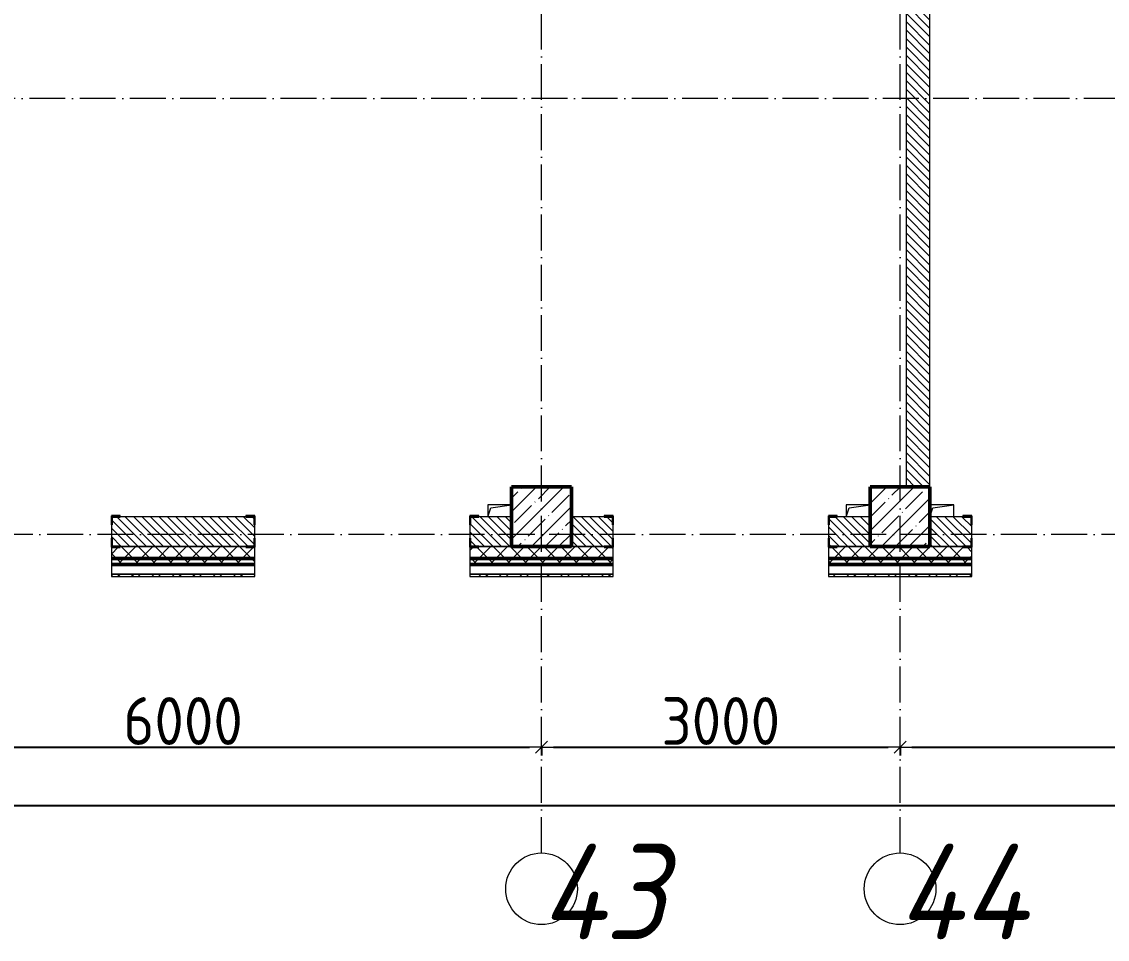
# Model space of a CAD drawing. Header units: millimetres. Extents: x -401725 to 250493, y 305116 to 802890.
# Drawn here: x 197679 to 206763, y 453811 to 461489 of the extents above; entities that cross this region are included whole.
import ezdxf

# ---------------------------------------------------------------- set-up
doc = ezdxf.new("R2010")
doc.units = ezdxf.units.MM
doc.linetypes.add('50_200_ШТРИХ_1Т_ш5_п1_п1_', pattern=[700, 500, -100, 0, -100])
for name, color, linetype, lineweight in [('A-____-____-DIMS', 7, 'Continuous', 9), ('A-GENM-____-MCUT', 7, 'Continuous', 25), ('A-GENM-____-OTLN', 7, 'Continuous', 9), ('A-GENM-____-OTLN-1', 7, 'Continuous', 25), ('A-WALL-____-MCUT-2', 7, 'Continuous', 50), ('A-WALL-____-MCUT-3', 7, 'Continuous', 9), ('A-WALL-____-PATT-1', 7, 'Continuous', 9), ('A-WALL-FNSH-MCUT-1', 7, 'Continuous', 9), ('S-COLS-____-MCUT', 7, 'Continuous', 50), ('S-COLS-____-OTLN', 7, 'Continuous', 9), ('S-GRID-____-IDEN', 7, 'Continuous', 9), ('S-GRID-____-OTLN-1', 7, '50_200_ШТРИХ_1Т_ш5_п1_п1_', 9)]:
    doc.layers.add(name, color=color, linetype=linetype, lineweight=lineweight)
doc.styles.add('ISOCPEUR_I', font='isocpeui.ttf', dxfattribs={"width": 0.9, "height": 2.5})
doc.styles.add('СПДС', font='isocpeur.ttf', dxfattribs={"width": 0.9})
doc.dimstyles.new('Размера А3', dxfattribs={"dimtxt": 200, "dimasz": 100, "dimexe": 70, "dimexo": 100, "dimgap": 20, "dimtad": 1, "dimdec": 0, "dimrnd": 10, "dimzin": 0, "dimdsep": 46, "dimtxsty": 'СПДС', "dimblk": 'ARROWHEAD_6', "dimcen": 1, "dimclrd": 256, "dimclre": 256, "dimclrt": 256, "dimazin": 0, "dimtfac": 1, "dimtdec": 0, "dimtmove": 2, "dimatfit": 3, "dimfxl": 1, "dimtolj": 1, "dimtzin": 0, "dimarcsym": 0})
pattern_1 = [(135, (142429.057, 459015.94), (-35.35534, -35.35534), [])]
pattern_2 = [(45, (142429.06, 459015.94), (-70.71068, 70.71068), []), (135, (142429.06, 459015.94), (-70.71068, -70.71068), [])]

# ---------------------------------------------------------------- blocks, each defined once
blk = doc.blocks.new('BSC_Колонна _Прямоугольная - 500х500-V57-АР1_План отверстий 3 этажа в осях 1-64_А-ГГ')
at = {"layer": 'S-COLS-____-OTLN'}
h = blk.add_hatch(dxfattribs=at)
h.set_pattern_fill('FP_94', color=256, style=0, pattern_type=2)
h.set_pattern_definition([(45, (-59600, 1668.96), (-114.04925, 114.04925), []), (45, (-59485.95, 1668.96), (-114.04925, 114.04925), [201.613, -40.323, 3.353, -36.97])])
h.paths.add_polyline_path([(-250, -250), (250, -250), (250, 250), (-250, 250)], flags=0)
at = {"layer": 'S-COLS-____-MCUT'}
for p, q in [((250, 250), (-250, 250)), ((-250, 250), (-250, -250)), ((250, -250), (250, 250)), ((-250, -250), (250, -250))]:
    blk.add_line(p, q, dxfattribs=at)
blk = doc.blocks.new('BSC_Колонна _Прямоугольная - 500х500-V110-АР1_План отверстий 3 этажа в осях 1-64_А-ГГ')
at = {"layer": 'S-COLS-____-OTLN'}
h = blk.add_hatch(dxfattribs=at)
h.set_pattern_fill('FP_133', color=256, style=0, pattern_type=2)
h.set_pattern_definition([(45, (-62600, 1668.96), (-114.04925, 114.04925), []), (45, (-62485.95, 1668.96), (-114.04925, 114.04925), [201.613, -40.323, 3.353, -36.97])])
h.paths.add_polyline_path([(-250, -250), (250, -250), (250, 250), (-250, 250), (-250, -177.1)], flags=0)
at = {"layer": 'S-COLS-____-MCUT'}
for p, q in [((250, 250), (-250, 250)), ((-250, 250), (-250, -250)), ((250, -250), (250, 250)), ((-250, -250), (250, -250))]:
    blk.add_line(p, q, dxfattribs=at)
blk = doc.blocks.new('Фахверк_СКБ_Уголок - 250_2700-27497298-АР1_План отверстий 3 этажа в осях 1-64_А-ГГ')
at = {"layer": 'A-GENM-____-MCUT'}
for p, q in [((200, 181), (125, 181)), ((125, 181), (125, 106)), ((125, 106), (131, 106)), ((131, 106), (131, 175)), ((131, 175), (200, 175)), ((200, 175), (200, 181)), ((131, -6), (125, -6)), ((125, -6), (125, -81)), ((125, -81), (200, -81)), ((131, -75), (131, -6)), ((200, -75), (131, -75)), ((200, -81), (200, -75))]:
    blk.add_line(p, q, dxfattribs=at)
blk = doc.blocks.new('AR_Отверстие прямоугольное _в плите_ - AR_Отверстие прямоугольное _в плите_-V177-АР1_План отверстий 3 этажа в осях 1-64_А-ГГ')
at = {"layer": 'A-GENM-____-OTLN'}
for p, q in [((100, 50), (-100, 50)), ((-100, 50), (-100, -50)), ((-100, -50), (-75, 25)), ((-75, 25), (100, 50))]:
    blk.add_line(p, q, dxfattribs=at)
blk = doc.blocks.new('AR_Отверстие прямоугольное _в плите_ - AR_Отверстие прямоугольное _в плите_-30510712-АР1_План отверстий 3 этажа в осях 1-64_А-ГГ')
at = {"layer": 'A-GENM-____-OTLN'}
for p, q in [((100, 50), (-100, 50)), ((-100, -50), (-75, 25)), ((-75, 25), (100, 50)), ((100, -50), (100, 50))]:
    blk.add_line(p, q, dxfattribs=at)
blk = doc.blocks.new('Ось сетки - Круг_Ø6_00__ISO-2_5_0_9K_-25732049-АР1_План отверстий 3 этажа в осях 1-64_А-ГГ')
at = {"layer": 'S-GRID-____-IDEN'}
blk.add_circle((0, 0), 3, dxfattribs=at)
blk = doc.blocks.new('ARROWHEAD_6')
at = {"color": 0, "linetype": 'Continuous'}
for p, q in [((0, 0), (-1, 0)), ((-0.5, -0.5), (0.5, 0.5))]:
    blk.add_line(p, q, dxfattribs=at)
blk = doc.blocks.new('*D2530')
at = {"layer": 'A-____-____-DIMS', "lineweight": -2, "transparency": 16777216}
for p, q in [((196029.1, 455423.5), (196029.1, 455347.4)), ((196129.1, 455417.4), (201929.1, 455417.4)), ((202029.1, 455423.5), (202029.1, 455347.4))]:
    blk.add_line(p, q, dxfattribs=at)
at = {"layer": 'Defpoints', "color": 0, "transparency": 16777216}
for p in [(196029.1, 455523.5), (202029.1, 455523.5), (202029.1, 455417.4)]:
    blk.add_point(p, dxfattribs=at)
at = {"layer": 'A-____-____-DIMS', "lineweight": -2, "transparency": 16777216, "xscale": 100, "yscale": 100, "zscale": 100, "rotation": 180}
blk.add_blockref('ARROWHEAD_6', (196029.1, 455417.4), dxfattribs=at)
at = {"layer": 'A-____-____-DIMS', "lineweight": -2, "transparency": 16777216, "xscale": 100, "yscale": 100, "zscale": 100}
blk.add_blockref('ARROWHEAD_6', (202029.1, 455417.4), dxfattribs=at)
at = {"layer": 'A-____-____-DIMS', "transparency": 16777216, "insert": (199029.1, 455637.4), "char_height": 400, "attachment_point": 5, "style": 'СПДС'}
blk.add_mtext('\\A1;6000', dxfattribs=at)
blk = doc.blocks.new('*D2531')
at = {"layer": 'A-____-____-DIMS', "lineweight": -2, "transparency": 16777216}
for p, q in [((202029.1, 455423.5), (202029.1, 455347.4)), ((202129.1, 455417.4), (204929.1, 455417.4)), ((205029.1, 455423.5), (205029.1, 455347.4))]:
    blk.add_line(p, q, dxfattribs=at)
at = {"layer": 'Defpoints', "color": 0, "transparency": 16777216}
for p in [(202029.1, 455523.5), (205029.1, 455523.5), (205029.1, 455417.4)]:
    blk.add_point(p, dxfattribs=at)
at = {"layer": 'A-____-____-DIMS', "lineweight": -2, "transparency": 16777216, "xscale": 100, "yscale": 100, "zscale": 100, "rotation": 180}
blk.add_blockref('ARROWHEAD_6', (202029.1, 455417.4), dxfattribs=at)
at = {"layer": 'A-____-____-DIMS', "lineweight": -2, "transparency": 16777216, "xscale": 100, "yscale": 100, "zscale": 100}
blk.add_blockref('ARROWHEAD_6', (205029.1, 455417.4), dxfattribs=at)
at = {"layer": 'A-____-____-DIMS', "transparency": 16777216, "insert": (203529.1, 455637.4), "char_height": 400, "attachment_point": 5, "style": 'СПДС'}
blk.add_mtext('\\A1;3000', dxfattribs=at)
blk = doc.blocks.new('*D2532')
at = {"layer": 'A-____-____-DIMS', "lineweight": -2, "transparency": 16777216}
for p, q in [((205029.1, 455423.5), (205029.1, 455347.4)), ((205129.1, 455417.4), (210929.1, 455417.4)), ((211029.1, 455423.5), (211029.1, 455347.4))]:
    blk.add_line(p, q, dxfattribs=at)
at = {"layer": 'Defpoints', "color": 0, "transparency": 16777216}
for p in [(205029.1, 455523.5), (211029.1, 455523.5), (211029.1, 455417.4)]:
    blk.add_point(p, dxfattribs=at)
at = {"layer": 'A-____-____-DIMS', "lineweight": -2, "transparency": 16777216, "xscale": 100, "yscale": 100, "zscale": 100, "rotation": 180}
blk.add_blockref('ARROWHEAD_6', (205029.1, 455417.4), dxfattribs=at)
at = {"layer": 'A-____-____-DIMS', "lineweight": -2, "transparency": 16777216, "xscale": 100, "yscale": 100, "zscale": 100}
blk.add_blockref('ARROWHEAD_6', (211029.1, 455417.4), dxfattribs=at)
at = {"layer": 'A-____-____-DIMS', "transparency": 16777216, "insert": (208029.1, 455637.4), "char_height": 400, "attachment_point": 5, "style": 'СПДС'}
blk.add_mtext('\\A1;6000', dxfattribs=at)
blk = doc.blocks.new('*D2543')
at = {"layer": 'A-____-____-DIMS', "lineweight": -2, "transparency": 16777216}
for p, q in [((140079.1, 454935.3), (140079.1, 454859.2)), ((140179.1, 454929.2), (243479.1, 454929.2)), ((243579.1, 454935.3), (243579.1, 454859.2))]:
    blk.add_line(p, q, dxfattribs=at)
at = {"layer": 'Defpoints', "color": 0, "transparency": 16777216}
for p in [(140079.1, 455035.3), (243579.1, 455035.3), (243579.1, 454929.2)]:
    blk.add_point(p, dxfattribs=at)
at = {"layer": 'A-____-____-DIMS', "lineweight": -2, "transparency": 16777216, "xscale": 100, "yscale": 100, "zscale": 100, "rotation": 180}
blk.add_blockref('ARROWHEAD_6', (140079.1, 454929.2), dxfattribs=at)
at = {"layer": 'A-____-____-DIMS', "lineweight": -2, "transparency": 16777216, "xscale": 100, "yscale": 100, "zscale": 100}
blk.add_blockref('ARROWHEAD_6', (243579.1, 454929.2), dxfattribs=at)
at = {"layer": 'A-____-____-DIMS', "transparency": 16777216, "insert": (191829.1, 455149.2), "char_height": 400, "attachment_point": 5, "style": 'СПДС'}
blk.add_mtext('\\A1;103500', dxfattribs=at)

msp = doc.modelspace()

# ---------------------------------------------------------------- hatches: boundary and pattern name
at = {"layer": 'A-WALL-____-PATT-1'}
h = msp.add_hatch(dxfattribs=at)
h.set_pattern_fill('FP_6', color=256, style=0, pattern_type=2)
h.set_pattern_definition(pattern_1)
h.paths.add_polyline_path([(205279.0567, 457596.983), (205279.0567, 464596.983), (205079.0567, 464596.983), (205079.0567, 457596.983), (205160.362, 457596.983)], flags=0)
h = msp.add_hatch(dxfattribs=at)
h.set_pattern_fill('FP_6', color=256, style=0, pattern_type=2)
h.set_pattern_definition(pattern_1)
h.paths.add_polyline_path([(201435.0567, 457096.983), (201779.0567, 457096.983), (201779.0567, 457346.983), (201435.0567, 457346.983), (201435.0567, 457277.983), (201429.0567, 457277.983), (201429.0567, 457165.983), (201435.0567, 457165.983), (201435.0567, 457101.2687)], flags=0)
h.paths.add_polyline_path([(199554.0567, 457096.983), (199623.0567, 457096.983), (199623.0567, 457165.983), (199629.0567, 457165.983), (199629.0567, 457277.983), (199623.0567, 457277.983), (199623.0567, 457346.983), (198435.0567, 457346.983), (198435.0567, 457277.983), (198429.0567, 457277.983), (198429.0567, 457165.983), (198435.0567, 457165.983), (198435.0567, 457096.983), (198974.237, 457096.983)], flags=0)
h.paths.add_polyline_path([(196554.0567, 457096.983), (196623.0567, 457096.983), (196623.0567, 457165.983), (196629.0567, 457165.983), (196629.0567, 457277.983), (196623.0567, 457277.983), (196623.0567, 457346.983), (196279.0567, 457346.983), (196279.0567, 457096.983), (196323.0406, 457096.983)], flags=0)
h = msp.add_hatch(dxfattribs=at)
h.set_pattern_fill('FP_6', color=256, style=0, pattern_type=2)
h.set_pattern_definition(pattern_1)
h.paths.add_polyline_path([(204779.0567, 457096.983), (204779.0567, 457346.983), (204435.0567, 457346.983), (204435.0567, 457277.983), (204429.0567, 457277.983), (204429.0567, 457165.983), (204435.0567, 457165.983), (204435.0567, 457096.983), (204504.0567, 457096.983)], flags=0)
h.paths.add_polyline_path([(202509.1656, 457096.983), (202623.0567, 457096.983), (202623.0567, 457165.983), (202629.0567, 457165.983), (202629.0567, 457277.983), (202623.0567, 457277.983), (202623.0567, 457346.983), (202279.0567, 457346.983), (202279.0567, 457096.983)], flags=0)
h = msp.add_hatch(dxfattribs=at)
h.set_pattern_fill('FP_6', color=256, style=0, pattern_type=2)
h.set_pattern_definition(pattern_1)
h.paths.add_polyline_path([(210462.7549, 457096.983), (210779.0567, 457096.983), (210779.0567, 457346.983), (210435.0567, 457346.983), (210435.0567, 457277.983), (210429.0567, 457277.983), (210429.0567, 457165.983), (210435.0567, 457165.983), (210435.0567, 457096.983)], flags=0)
h.paths.add_polyline_path([(208629.0567, 457096.983), (208629.0567, 457346.983), (207435.0567, 457346.983), (207435.0567, 457277.983), (207429.0567, 457277.983), (207429.0567, 457165.983), (207435.0567, 457165.983), (207435.0567, 457096.983), (207685.0567, 457096.983)], flags=0)
h.paths.add_polyline_path([(205554.0567, 457096.983), (205623.0567, 457096.983), (205623.0567, 457165.983), (205629.0567, 457165.983), (205629.0567, 457277.983), (205623.0567, 457277.983), (205623.0567, 457346.983), (205279.0567, 457346.983), (205279.0567, 457096.983)], flags=0)
h = msp.add_hatch(dxfattribs=at)
h.set_pattern_fill('FP_1', color=256, style=0, pattern_type=2)
h.set_pattern_definition(pattern_2)
h.paths.add_polyline_path([(243179.0567, 456996.983), (243679.0567, 456996.983), (243679.0567, 457096.983), (234654.0567, 457096.983), (234654.0567, 457090.983), (234579.0567, 457090.983), (234579.0567, 456996.983), (243160.8442, 456996.983)], flags=0)
h.paths.add_polyline_path([(231672.3263, 456996.983), (232779.0567, 456996.983), (232779.0567, 457090.983), (232704.0567, 457090.983), (232704.0567, 457096.983), (224829.0567, 457096.983), (224829.0567, 456996.983), (231429.0567, 456996.983)], flags=0)
h.paths.add_polyline_path([(223829.0567, 456996.983), (223829.0567, 457096.983), (222704.0567, 457096.983), (222704.0567, 457090.983), (222629.0567, 457090.983), (222629.0567, 456996.983), (223718.737, 456996.983)], flags=0)
h.paths.add_polyline_path([(220829.0567, 456996.983), (220829.0567, 457090.983), (220754.0567, 457090.983), (220754.0567, 457096.983), (219704.0567, 457096.983), (219704.0567, 457090.983), (219629.0567, 457090.983), (219629.0567, 456996.983), (220183.8085, 456996.983)], flags=0)
h.paths.add_polyline_path([(217829.0567, 456996.983), (217829.0567, 457096.983), (216704.0567, 457096.983), (216704.0567, 457090.983), (216629.0567, 457090.983), (216629.0567, 456996.983), (216704.0567, 456996.983)], flags=0)
h.paths.add_polyline_path([(213429.0567, 456996.983), (214829.0567, 456996.983), (214829.0567, 457096.983), (213504.0567, 457096.983), (213504.0567, 457090.983), (213429.0567, 457090.983)], flags=0)
h.paths.add_polyline_path([(211346.487, 456996.983), (211629.0567, 456996.983), (211629.0567, 457090.983), (211554.0567, 457090.983), (211554.0567, 457096.983), (210504.0567, 457096.983), (210504.0567, 457090.983), (210429.0567, 457090.983), (210429.0567, 456996.983), (210462.7549, 456996.983)], flags=0)
h.paths.add_polyline_path([(208629.0567, 456996.983), (208629.0567, 457096.983), (207504.0567, 457096.983), (207504.0567, 457090.983), (207429.0567, 457090.983), (207429.0567, 456996.983), (207504.0567, 456996.983)], flags=0)
h.paths.add_polyline_path([(205279.0567, 456996.983), (205629.0567, 456996.983), (205629.0567, 457090.983), (205554.0567, 457090.983), (205554.0567, 457096.983), (204504.0567, 457096.983), (204504.0567, 457090.983), (204429.0567, 457090.983), (204429.0567, 456996.983), (205160.362, 456996.983)], flags=0)
h.paths.add_polyline_path([(202629.0567, 456996.983), (202629.0567, 457090.983), (202554.0567, 457090.983), (202554.0567, 457096.983), (201504.0567, 457096.983), (201504.0567, 457090.983), (201429.0567, 457090.983), (201429.0567, 456996.983), (202509.1656, 456996.983)], flags=0)
h.paths.add_polyline_path([(199629.0567, 456996.983), (199629.0567, 457090.983), (199554.0567, 457090.983), (199554.0567, 457096.983), (198504.0567, 457096.983), (198504.0567, 457090.983), (198429.0567, 457090.983), (198429.0567, 456996.983), (198974.237, 456996.983)], flags=0)
h.paths.add_polyline_path([(195439.3085, 456996.983), (196629.0567, 456996.983), (196629.0567, 457090.983), (196554.0567, 457090.983), (196554.0567, 457096.983), (195504.0567, 457096.983), (195504.0567, 457090.983), (195429.0567, 457090.983), (195429.0567, 456996.983), (195435.0567, 456996.983)], flags=0)
h.paths.add_polyline_path([(192429.0567, 456996.983), (193629.0567, 456996.983), (193629.0567, 457090.983), (193554.0567, 457090.983), (193554.0567, 457096.983), (192504.0567, 457096.983), (192504.0567, 457090.983), (192429.0567, 457090.983)], flags=0)
h.paths.add_polyline_path([(187485.7192, 456996.983), (187629.0567, 456996.983), (187629.0567, 457090.983), (187554.0567, 457090.983), (187554.0567, 457096.983), (186504.0567, 457096.983), (186504.0567, 457090.983), (186429.0567, 457090.983), (186429.0567, 456996.983), (187279.0567, 456996.983)], flags=0)
h.paths.add_polyline_path([(184629.0567, 456996.983), (184629.0567, 457090.983), (184554.0567, 457090.983), (184554.0567, 457096.983), (183504.0567, 457096.983), (183504.0567, 457090.983), (183429.0567, 457090.983), (183429.0567, 456996.983), (184623.0567, 456996.983)], flags=0)
h.paths.add_polyline_path([(181299.5942, 456996.983), (181629.0567, 456996.983), (181629.0567, 457090.983), (181554.0567, 457091.6258), (181554.0567, 457096.983), (180229.0567, 457096.983), (180229.0567, 456996.983)], flags=0)
h.paths.add_polyline_path([(177764.6656, 456996.983), (178429.0567, 456996.983), (178429.0567, 457090.983), (178354.0567, 457090.983), (178354.0567, 457096.983), (177229.0567, 457096.983), (177229.0567, 456996.983)], flags=0)
h.paths.add_polyline_path([(175429.0567, 456996.983), (175429.0567, 457090.983), (175354.0567, 457090.983), (175354.0567, 457096.983), (174304.0567, 457096.983), (174304.0567, 457090.983), (174229.0567, 457090.983), (174229.737, 456996.983), (175423.0567, 456996.983)], flags=0)
h.paths.add_polyline_path([(172429.0567, 456996.983), (172429.0567, 457090.983), (172354.0567, 457090.983), (172354.0567, 457096.983), (171229.0567, 457096.983), (171229.0567, 456996.983), (171578.5406, 456996.983)], flags=0)
h.paths.add_polyline_path([(169429.0567, 456996.983), (169429.0567, 457090.983), (169354.0567, 457090.983), (169354.0567, 457096.983), (168229.0567, 457096.983), (168229.0567, 456996.983), (168927.3441, 456996.983)], flags=0)
h.paths.add_polyline_path([(166429.0567, 456996.983), (166429.0567, 457090.983), (166354.0567, 457090.983), (166354.0567, 457096.983), (165304.0567, 457096.983), (165304.0567, 457090.983), (165229.0567, 457090.983), (165229.0567, 456996.983), (165392.4156, 456996.983)], flags=0)
h.paths.add_polyline_path([(156555.0941, 456996.983), (157429.0567, 456996.983), (157429.0567, 457090.983), (157354.0567, 457090.983), (157354.0567, 457096.983), (156304.0567, 457096.983), (156304.0567, 457090.983), (156229.0567, 457090.983), (156229.0567, 456996.983)], flags=0)
h.paths.add_polyline_path([(154787.6298, 456996.983), (155229.0567, 456996.983), (155229.0567, 457090.983), (155154.0567, 457090.983), (155154.0567, 457096.983), (149904.0567, 457096.983), (149904.0567, 457090.983), (149829.0567, 457090.983), (149829.0567, 456996.983), (153329.0567, 456996.983)], flags=0)
h.paths.add_polyline_path([(147717.7727, 456996.983), (148829.0567, 456996.983), (148829.0567, 457090.983), (148754.0567, 457090.983), (148754.0567, 457096.983), (139979.0567, 457096.983), (139979.0567, 456996.983), (145950.3084, 456996.983)], flags=0)
h = msp.add_hatch(dxfattribs=at)
h.set_pattern_fill('FP_1', color=256, style=0, pattern_type=2)
h.set_pattern_definition(pattern_2)
h.paths.add_polyline_path([(243679.0567, 456946.983), (243779.0567, 456946.983), (243779.0567, 456996.983), (234579.0567, 456996.983), (234579.0567, 456946.983), (243160.8442, 456946.983)], flags=0)
h.paths.add_polyline_path([(231672.3263, 456946.983), (232779.0567, 456946.983), (232779.0567, 456996.983), (224829.0567, 456996.983), (224829.0567, 456946.983), (230788.5942, 456946.983)], flags=0)
h.paths.add_polyline_path([(223718.737, 456946.983), (223829.0567, 456946.983), (223829.0567, 456996.983), (222629.0567, 456996.983), (222629.0567, 456946.983), (222835.0049, 456946.983)], flags=0)
h.paths.add_polyline_path([(219629.0567, 456946.983), (220829.0567, 456946.983), (220829.0567, 456996.983), (219629.0567, 456996.983)], flags=0)
h.paths.add_polyline_path([(216648.8799, 456946.983), (217829.0567, 456946.983), (217829.0567, 456996.983), (216629.0567, 456996.983), (216629.0567, 456946.983)], flags=0)
h.paths.add_polyline_path([(214829.0567, 456946.983), (214829.0567, 456996.983), (213429.0567, 456996.983), (213429.0567, 456946.983), (213997.6835, 456946.983)], flags=0)
h.paths.add_polyline_path([(211629.0567, 456946.983), (211629.0567, 456996.983), (210429.0567, 456996.983), (210429.0567, 456946.983), (211346.487, 456946.983)], flags=0)
h.paths.add_polyline_path([(208629.0567, 456946.983), (208629.0567, 456996.983), (207429.0567, 456996.983), (207429.0567, 456946.983)], flags=0)
h.paths.add_polyline_path([(205629.0567, 456946.983), (205629.0567, 456996.983), (204429.0567, 456996.983), (204429.0567, 456946.983), (205160.362, 456946.983)], flags=0)
h.paths.add_polyline_path([(201429.0567, 456946.983), (202629.0567, 456946.983), (202629.0567, 456996.983), (201429.0567, 456996.983)], flags=0)
h.paths.add_polyline_path([(198429.0567, 456946.983), (199629.0567, 456946.983), (199629.0567, 456996.983), (198429.0567, 456996.983)], flags=0)
h.paths.add_polyline_path([(195439.3085, 456946.983), (196629.0567, 456946.983), (196629.0567, 456996.983), (195429.0567, 456996.983), (195429.0567, 456946.983)], flags=0)
h.paths.add_polyline_path([(193629.0567, 456946.983), (193629.0567, 456996.983), (192429.0567, 456996.983), (192429.0567, 456946.983), (192788.112, 456946.983)], flags=0)
h.paths.add_polyline_path([(187485.7192, 456946.983), (187629.0567, 456946.983), (187629.0567, 456996.983), (186429.0567, 456996.983), (186429.0567, 456946.983), (186601.987, 456946.983)], flags=0)
h.paths.add_polyline_path([(184629.0567, 456946.983), (184629.0567, 456996.983), (183429.0567, 456996.983), (183429.0567, 456946.983), (183950.7906, 456946.983)], flags=0)
h.paths.add_polyline_path([(181299.5942, 456946.983), (181629.0567, 456946.983), (181629.0567, 456996.983), (180229.0567, 456996.983), (180229.0567, 456946.983)], flags=0)
h.paths.add_polyline_path([(178429.0567, 456946.983), (178429.0567, 456996.983), (177229.0567, 456996.983), (177229.0567, 456946.983), (177764.6656, 456946.983)], flags=0)
h.paths.add_polyline_path([(175429.0567, 456946.983), (175429.0567, 456996.983), (174229.0567, 456996.983), (174229.737, 456946.983)], flags=0)
h.paths.add_polyline_path([(172429.0567, 456946.983), (172429.0567, 456996.983), (171229.0567, 456996.983), (171229.0567, 456946.983), (171578.5406, 456946.983)], flags=0)
h.paths.add_polyline_path([(169429.0567, 456946.983), (169429.0567, 456996.983), (168229.0567, 456996.983), (168229.0567, 456946.983), (168927.3441, 456946.983)], flags=0)
h.paths.add_polyline_path([(165392.4156, 456946.983), (166429.0567, 456946.983), (166429.0567, 456996.983), (165229.0567, 456996.983), (165229.0567, 456946.983)], flags=0)
h.paths.add_polyline_path([(156229.0567, 456946.983), (157429.0567, 456946.983), (157429.0567, 456996.983), (156229.0567, 456996.983)], flags=0)
h.paths.add_polyline_path([(155229.0567, 456946.983), (155229.0567, 456996.983), (149829.0567, 456996.983), (149829.0567, 456946.983), (154787.6298, 456946.983)], flags=0)
h.paths.add_polyline_path([(148601.5048, 456946.983), (148829.0567, 456946.983), (148829.0567, 456996.983), (139879.0567, 456996.983), (139879.0567, 456946.983), (147717.7727, 456946.983)], flags=0)
h = msp.add_hatch(dxfattribs=at)
h.set_pattern_fill('FP_3', color=256, style=0, pattern_type=2)
h.set_pattern_definition([(45, (142429.06, 459015.94), (-85.53659, 85.53659), []), (45, (142486.08, 459015.94), (-85.53659, 85.53659), [])])
h.paths.add_polyline_path([(213997.6835, 456846.983), (214294.0567, 456846.983), (214294.0567, 456866.983), (213430.0567, 456866.983), (213430.0567, 456846.983)], flags=0)
h.paths.add_polyline_path([(211629.0567, 456846.983), (211629.0567, 456866.983), (210429.0567, 456866.983), (210429.0567, 456846.983), (211346.487, 456846.983)], flags=0)
h.paths.add_polyline_path([(208629.0567, 456846.983), (208629.0567, 456866.983), (207429.0567, 456866.983), (207429.0567, 456846.983)], flags=0)
h.paths.add_polyline_path([(205160.362, 456846.983), (205629.0567, 456846.983), (205629.0567, 456866.983), (204430.0567, 456866.983), (204430.0567, 456846.983)], flags=0)
h.paths.add_polyline_path([(201429.0567, 456846.983), (202629.0567, 456846.983), (202629.0567, 456866.983), (201429.0567, 456866.983)], flags=0)
h.paths.add_polyline_path([(198974.237, 456846.983), (199629.0567, 456846.983), (199629.0567, 456866.983), (198430.0567, 456866.983), (198430.0567, 456846.983)], flags=0)
h.paths.add_polyline_path([(196629.0567, 456846.983), (196629.0567, 456866.983), (195429.0567, 456866.983), (195429.0567, 456846.983), (196323.0406, 456846.983)], flags=0)
h.paths.add_polyline_path([(193629.0567, 456846.983), (193629.0567, 456866.983), (192429.0567, 456866.983), (192429.0567, 456846.983), (192788.112, 456846.983)], flags=0)
h.paths.add_polyline_path([(187485.7192, 456846.983), (187629.0567, 456846.983), (187629.0567, 456866.983), (186429.0567, 456866.983), (186429.0567, 456846.983), (186601.987, 456846.983)], flags=0)
h.paths.add_polyline_path([(183429.0567, 456846.983), (184629.0567, 456846.983), (184629.0567, 456866.983), (183429.0567, 456866.983)], flags=0)
h.paths.add_polyline_path([(180764.0567, 456846.983), (181629.0567, 456846.983), (181629.0567, 456866.983), (180764.0567, 456866.983)], flags=0)

# ---------------------------------------------------------------- linework, layer by layer
at = {"layer": 'A-WALL-____-MCUT-2'}
for p, q in [((198429.0567, 456996.983), (199629.0567, 456996.983)), ((198429.0567, 456946.983), (199629.0567, 456946.983)), ((201429.0567, 456996.983), (202629.0567, 456996.983)), ((201429.0567, 456946.983), (202629.0567, 456946.983)), ((204429.0567, 456996.983), (205629.0567, 456996.983)), ((204429.0567, 456946.983), (205629.0567, 456946.983))]:
    msp.add_line(p, q, dxfattribs=at)
at = {"layer": 'A-WALL-____-MCUT-3'}
for p, q in [((205079.0567, 464596.983), (205079.0567, 457596.983)), ((205279.0567, 457596.983), (205279.0567, 464596.983)), ((199554.0567, 457346.983), (198504.0567, 457346.983)), ((201779.0567, 457346.983), (201504.0567, 457346.983)), ((202554.0567, 457346.983), (202279.0567, 457346.983)), ((204779.0567, 457346.983), (204504.0567, 457346.983)), ((205554.0567, 457346.983), (205279.0567, 457346.983)), ((198429.0567, 457277.983), (198429.0567, 457165.983)), ((199629.0567, 457165.983), (199629.0567, 457277.983)), ((201429.0567, 457277.983), (201429.0567, 457165.983)), ((202629.0567, 457165.983), (202629.0567, 457277.983)), ((204429.0567, 457277.983), (204429.0567, 457165.983)), ((205629.0567, 457165.983), (205629.0567, 457277.983)), ((198429.0567, 457090.983), (198429.0567, 456866.983)), ((199554.0567, 457096.983), (198504.0567, 457096.983)), ((198504.0567, 457096.983), (199554.0567, 457096.983)), ((199629.0567, 456866.983), (199629.0567, 457090.983)), ((201429.0567, 457090.983), (201429.0567, 456866.983)), ((201779.0567, 457096.983), (201504.0567, 457096.983)), ((201504.0567, 457096.983), (201779.0567, 457096.983)), ((202554.0567, 457096.983), (202279.0567, 457096.983)), ((202279.0567, 457096.983), (202554.0567, 457096.983)), ((202629.0567, 456866.983), (202629.0567, 457090.983)), ((204429.0567, 457090.983), (204429.0567, 456866.983)), ((204779.0567, 457096.983), (204504.0567, 457096.983)), ((204504.0567, 457096.983), (204779.0567, 457096.983)), ((205554.0567, 457096.983), (205279.0567, 457096.983)), ((205279.0567, 457096.983), (205554.0567, 457096.983)), ((205629.0567, 456866.983), (205629.0567, 457090.983)), ((198429.0567, 456866.983), (199629.0567, 456866.983)), ((201429.0567, 456866.983), (202629.0567, 456866.983)), ((204429.0567, 456866.983), (205629.0567, 456866.983))]:
    msp.add_line(p, q, dxfattribs=at)
at = {"layer": 'A-WALL-FNSH-MCUT-1'}
for p, q in [((199629.0567, 456866.983), (198430.0567, 456866.983)), ((198430.0567, 456866.983), (198430.0567, 456846.983)), ((199629.0567, 456846.983), (199629.0567, 456866.983)), ((202629.0567, 456866.983), (201429.0567, 456866.983)), ((201429.0567, 456866.983), (201429.0567, 456846.983)), ((202629.0567, 456846.983), (202629.0567, 456866.983)), ((205629.0567, 456866.983), (204430.0567, 456866.983)), ((204430.0567, 456866.983), (204430.0567, 456846.983)), ((205629.0567, 456846.983), (205629.0567, 456866.983)), ((198430.0567, 456846.983), (199629.0567, 456846.983)), ((201429.0567, 456846.983), (202629.0567, 456846.983)), ((204430.0567, 456846.983), (205629.0567, 456846.983))]:
    msp.add_line(p, q, dxfattribs=at)
at = {"layer": 'S-GRID-____-OTLN-1', "color": 251, "ltscale": 0.6, "true_color": 0x636466}
for p, q in [((202029.0567, 454533.3346), (202029.0567, 469166.4803)), ((205029.0567, 454533.3346), (205029.0567, 469166.4803)), ((246355.527, 460846.983), (137760.2865, 460846.983)), ((246503.4633, 457196.983), (137760.2865, 457196.983))]:
    msp.add_line(p, q, dxfattribs=at)

# ---------------------------------------------------------------- block references
at = {"layer": 'A-GENM-____-OTLN'}
for name, p in [('AR_Отверстие прямоугольное _в плите_ - AR_Отверстие прямоугольное _в плите_-V177-АР1_План отверстий 3 этажа в осях 1-64_А-ГГ', (201679.0567, 457396.983)), ('AR_Отверстие прямоугольное _в плите_ - AR_Отверстие прямоугольное _в плите_-V177-АР1_План отверстий 3 этажа в осях 1-64_А-ГГ', (204679.0567, 457396.983)), ('AR_Отверстие прямоугольное _в плите_ - AR_Отверстие прямоугольное _в плите_-30510712-АР1_План отверстий 3 этажа в осях 1-64_А-ГГ', (205379.0567, 457396.983))]:
    msp.add_blockref(name, p, dxfattribs=at)
at = {"layer": 'A-GENM-____-OTLN-1'}
for p in [(198304.0567, 457171.983), (201304.0567, 457171.983), (204304.0567, 457171.983)]:
    msp.add_blockref('Фахверк_СКБ_Уголок - 250_2700-27497298-АР1_План отверстий 3 этажа в осях 1-64_А-ГГ', p, dxfattribs=at)
at = {"layer": 'A-GENM-____-OTLN-1', "rotation": 180}
for p in [(199754.0567, 457271.983), (202754.0567, 457271.983), (205754.0567, 457271.983)]:
    msp.add_blockref('Фахверк_СКБ_Уголок - 250_2700-27497298-АР1_План отверстий 3 этажа в осях 1-64_А-ГГ', p, dxfattribs=at)
at = {"layer": 'S-COLS-____-OTLN'}
for name, p in [('BSC_Колонна _Прямоугольная - 500х500-V57-АР1_План отверстий 3 этажа в осях 1-64_А-ГГ', (202029.0567, 457346.983)), ('BSC_Колонна _Прямоугольная - 500х500-V110-АР1_План отверстий 3 этажа в осях 1-64_А-ГГ', (205029.0567, 457346.983))]:
    msp.add_blockref(name, p, dxfattribs=at)
at = {"layer": 'S-GRID-____-IDEN', "xscale": 99.99999999999993, "yscale": 99.99999999999993, "zscale": 99.99999999999993}
for p in [(202029.0567, 454233.3346), (205029.0567, 454233.3346)]:
    msp.add_blockref('Ось сетки - Круг_Ø6_00__ISO-2_5_0_9K_-25732049-АР1_План отверстий 3 этажа в осях 1-64_А-ГГ', p, dxfattribs=at)

# ---------------------------------------------------------------- texts
at = {"layer": 'S-GRID-____-IDEN', "char_height": 800, "attachment_point": 1, "style": 'ISOCPEUR_I'}
for s, insert, width in [('43', (202016.7935, 454609.363), 425.696062), ('44', (205007.7935, 454609.363), 447.341625)]:
    msp.add_mtext(s, dxfattribs=dict(at, insert=insert, width=width))

# ---------------------------------------------------------------- dimensions: what is measured, and where the dimension line sits
at = {"layer": 'A-____-____-DIMS'}
for base, p1, p2, picture, middle in [((202029.0567, 455417.418), (196029.0567, 455523.484), (202029.0567, 455523.484), '*D2530', (199029.0567, 455637.418)), ((205029.0567, 455417.418), (202029.0567, 455523.484), (205029.0567, 455523.484), '*D2531', (203529.0567, 455637.418)), ((211029.0567, 455417.418), (205029.0567, 455523.484), (211029.0567, 455523.484), '*D2532', (208029.0567, 455637.418)), ((243579.0567, 454929.2109), (140079.0567, 455035.2769), (243579.0567, 455035.2769), '*D2543', (191829.0567, 455149.2109))]:
    dim = msp.add_linear_dim(base=base, p1=p1, p2=p2, dimstyle='Размера А3', override={"dimtxt": 400}, dxfattribs=at)
    dim.commit()
    dim.dimension.update_dxf_attribs({"geometry": picture, "text_midpoint": middle})

doc.saveas('drawing.dxf')
